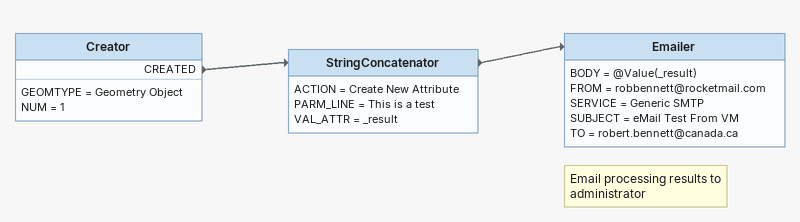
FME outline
Creator
    GEOMTYPE = Geometry Object
    NUM = 1
    CREATED -> StringConcatenator
StringConcatenator
    ACTION = Create New Attribute
    PARM_LINE = This is a test
    VAL_ATTR = _result
    -> Emailer
Note: Email processing results to administrator
Emailer
    BODY = @Value(_result)
    FROM = robbennett@rocketmail.com
    SERVICE = Generic SMTP
    SUBJECT = eMail Test From VM
    TO = robert.bennett@canada.ca
